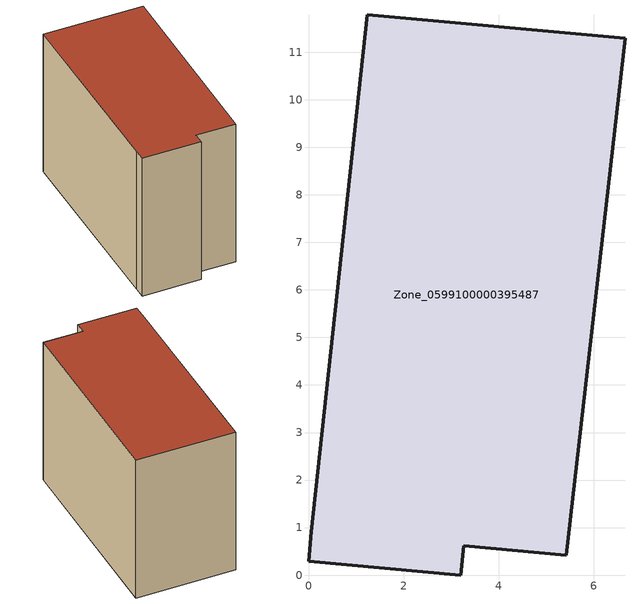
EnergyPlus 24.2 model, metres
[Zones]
Zone_0599100000395487
 floor ground (C_G): 0,0.29 0.06,0.91 1.24,11.79 6.66,11.29 5.42,0.42 3.26,0.62 3.21,0 z0
 wall outside (C_F): 0.06,0.91 0,0.29 3.21,0 3.26,0.62 5.42,0.42 6.66,11.29 1.24,11.79 0.06,0.91 z0:8.3
 roof outside (C_R): 6.66,11.29 1.24,11.79 0.06,0.91 0,0.29 3.21,0 3.26,0.62 5.42,0.42 z8.3
[BUILDING]
Pand.0599100000395487: North Axis=0; Terrain=City; Loads Convergence Tolerance Value=0.04; Temperature Convergence Tolerance Value=0.4; Solar Distribution=FullExterior; Maximum Number of Warmup Days=25; Minimum Number of Warmup Days=1
[Site:Location]
Rotterdam.The.Hague.AP_ZH_NLD Design_Conditions: Latitude=51.96; Longitude=4.45; Time Zone=1; Elevation=-4.5
[SITE:GROUNDTEMPERATURE:BUILDINGSURFACE]
18, 18, 18, 18, 18, 18, 18, 18, 18, 18, 18, 18
[MATERIAL] Thermal Absorptance=0.9; Solar Absorptance=0.7; Visible Absorptance=0.7
Name | Roughness | Thickness | Conductivity | Density | Specific Heat
G.TI.1992-2005 | MediumSmooth | 0.15 | 0.06 | 540 | 1210
F.TI.1992-2005 | Rough | 0.3 | 0.12 | 1920 | 840
R.TI.1992-2005 | MediumRough | 0.2 | 0.08 | 1500 | 1000
[CONSTRUCTION]
C_G: G.TI.1992-2005
C_F: F.TI.1992-2005
C_R: R.TI.1992-2005
[ZONE]
Zone_0599100000395487: Type=1; Multiplier=1; Ceiling Height=Autocalculate; Volume=Autocalculate; Floor Area=autocalculate; Part of Total Floor Area=Yes
[ZONEINFILTRATION:DESIGNFLOWRATE]
Infil_Zone_0599100000395487: Zone or ZoneList or Space or SpaceList=Zone_0599100000395487; Schedule=AlwaysOn; Design Flow Rate Calculation Method=Flow/Area; Flow Rate per Floor Area=0.0015; Constant Term Coefficient=1; Temperature Term Coefficient=0; Velocity Term Coefficient=0; Velocity Squared Term Coefficient=0
[HVACTEMPLATE:ZONE:IDEALLOADSAIRSYSTEM]
Zone_0599100000395487: Maximum Heating Supply Air Temperature=50; Minimum Cooling Supply Air Temperature=13; Maximum Heating Supply Air Humidity Ratio=0.0156; Minimum Cooling Supply Air Humidity Ratio=0.0077; Heating Limit=NoLimit; Cooling Limit=NoLimit; Dehumidification Control Type=ConstantSensibleHeatRatio; Cooling Sensible Heat Ratio=0.7; Dehumidification Setpoint=60; Humidification Control Type=None; Humidification Setpoint=30; Outdoor Air Method=None; Outdoor Air Flow Rate per Person=0.00944; Outdoor Air Flow Rate per Zone Floor Area=0; Outdoor Air Flow Rate per Zone=0; Demand Controlled Ventilation Type=None; Outdoor Air Economizer Type=NoEconomizer; Heat Recovery Type=None; Sensible Heat Recovery Effectiveness=0.7; Latent Heat Recovery Effectiveness=0.65
[ZONECONTROL:THERMOSTAT]
ThermostatControl_Zone_0599100000395487: Zone or ZoneList=Zone_0599100000395487; Control Type Schedule=DualSetpointControlType; Control 1=Thermostat_Zone_0599100000395487; Temperature Difference Between Cutout And Setpoint=0
[THERMOSTATSETPOINT:DUALSETPOINT]
Thermostat_Zone_0599100000395487: Heating Setpoint Temperature Schedule=HeatingSetpoint_Zone_0599100000395487; Cooling Setpoint Temperature Schedule=CoolingSetpoint_Zone_0599100000395487
[SCHEDULE:COMPACT]
HeatingSetpoint_Zone_0599100000395487: Through: 12/31, For: AllDays, Until: 24:00, 21
CoolingSetpoint_Zone_0599100000395487: Through: 12/31, For: AllDays, Until: 24:00, 24
DualSetpointControlType: Through: 12/31, For: AllDays, Until: 24:00, 4
AlwaysOn: Through: 12/31, For: AllDays, Until: 24:00, 1
